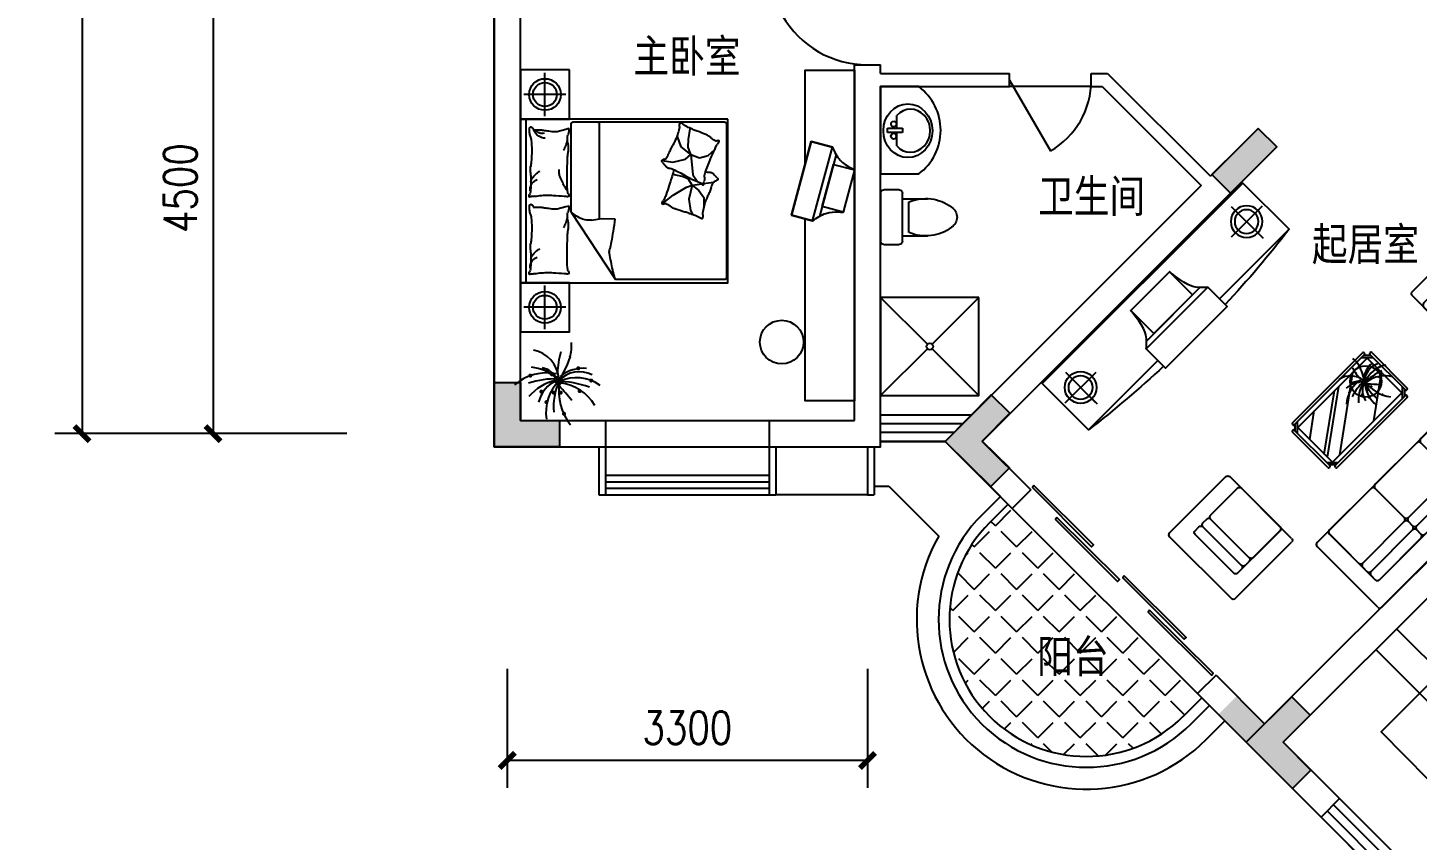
# Model space of a CAD drawing. Header units: millimetres. Extents: x 1246 to 36733, y 575 to 30358.
# Drawn here: x 2996 to 15724, y 15050 to 22496 of the extents above; entities that cross this region are included whole.
import ezdxf
from ezdxf.enums import TextEntityAlignment as Align

# ---------------------------------------------------------------- set-up
doc = ezdxf.new("R2010")
doc.units = ezdxf.units.MM
for name, color, linetype in [('COLUMN', 7, 'Continuous'), ('GROUND', 2, 'Continuous'), ('JIAJU', 30, 'Continuous'), ('PUB_DIM', 3, 'Continuous'), ('PUB_TEXT', 7, 'Continuous'), ('STAIR', 2, 'Continuous'), ('WALL', 4, 'Continuous'), ('WINDOW', 5, 'Continuous'), ('WINDOW_TEXT', 7, 'Continuous'), ('面积线', 1, 'Continuous')]:
    doc.layers.add(name, color=color, linetype=linetype)
doc.styles.add('-黑体', font='simhei.ttf')
doc.styles.add('CHINA', font='romant', dxfattribs={"width": 0.8, "height": 150, "bigfont": 'fs64f'})
doc.styles.add('DIM_FONT', font='SIMPLEX.shx', dxfattribs={"width": 0.8})
doc.styles.add('SIMPLEX', font='SIMPLEX.SHX')
doc.styles.get("Standard").update_dxf_attribs({"font": 'arial.ttf'})
doc.dimstyles.new('DIMN', dxfattribs={"dimtxt": 300, "dimasz": 1, "dimexe": 250, "dimexo": 300, "dimgap": 150, "dimtad": 1, "dimdec": 0, "dimdsep": 46, "dimtxsty": 'DIM_FONT', "dimblk": '_DIMX', "dimblk1": 'ARCHTICK', "dimblk2": 'ARCHTICK', "dimcen": 0.1, "dimclrt": 7, "dimadec": 0, "dimazin": 0, "dimtfac": 1, "dimtdec": 0, "dimtix": 1, "dimtmove": 2, "dimatfit": 3, "dimldrblk": '_DIMX', "dimfxl": 1, "dimtolj": 1, "dimtzin": 0, "dimarcsym": 0})

# ---------------------------------------------------------------- blocks, each defined once
blk = doc.blocks.new('M_C57NTX')
for p, q in [((-427, 268), (-471, 224)), ((-399, 268), (-471, 196)), ((-446, 283), (-446, 278)), ((-436, 293), (473, 293)), ((-436, 268), (473, 268)), ((436, 268), (509, 196)), ((465, 268), (509, 224)), ((483, 283), (483, 278)), ((-496, -226), (-496, 233)), ((-486, 243), (-481, 243)), ((-471, -226), (-471, 233)), ((-431, 72), (-217, 228)), ((-431, -116), (43, 228)), ((-431, -159), (102, 228)), ((-336, -222), (283, 228)), ((509, 233), (509, -226)), ((524, 243), (519, 243)), ((534, 233), (534, -226)), ((106, -222), (469, 42)), ((-486, -236), (-481, -236)), ((-399, -262), (-471, -189)), ((-427, -262), (-471, -218)), ((436, -262), (509, -189)), ((465, -262), (509, -218)), ((524, -236), (519, -236)), ((-446, -277), (-446, -272)), ((473, -262), (-436, -262)), ((473, -287), (-436, -287)), ((483, -277), (483, -272))]:
    blk.add_line(p, q)
blk.add_lwpolyline([(-431, -222), (-431, 228), (469, 228), (469, -222)], close=True)
at = {"const_width": 12}
for points in [[(123, 120, 1), (135, 120, 1)], [(225, 150, 1), (237, 150, 1)], [(253, 126, 1), (265, 126, 1)], [(409, 163, 1), (421, 163, 1)], [(189, 24, 1), (201, 24, 1)], [(264, 18, 1), (276, 18, 1)], [(277, 84, 1), (289, 84, 1)], [(288, 107, 1), (300, 107, 1)], [(294, 93, 1), (306, 93, 1)], [(297, 74, 1), (309, 74, 1)], [(305, 18, 1), (317, 18, 1)], [(308, 87, 1), (320, 87, 1)], [(418, 27, 1), (430, 27, 1)], [(486, 90, 1), (498, 90, 1)], [(220, -38, 1), (232, -38, 1)], [(324, -108, 1), (336, -108, 1)]]:
    blk.add_lwpolyline(points, format="xyb", close=True, dxfattribs=at)
blk.add_circle((308, 86), 144)
for centre, radius, start, end in [((-436, 283), 10, 90, 180), ((-436, 278), 10, 180, 270), ((109, 83), 193, 6.9904, 78.0284), ((781, 125), 490, 163.8561, 179.1105), ((156, 293), 219, 342.9456, 6.4814), ((473, 283), 10, 0, 90), ((473, 278), 10, 270, 0), ((-486, 233), 10, 90, 180), ((-481, 233), 10, 0, 90), ((228, -157), 293, 78.5516, 130.9815), ((110, -88), 259, 48.7581, 83.8624), ((176, 42), 126, 28.8901, 78.4579), ((-395, 504), 810, 328.9873, 340.361), ((421, -27), 169, 62.9909, 135.9102), ((448, -69), 233, 85.8741, 126.9558), ((519, 233), 10, 90, 180), ((524, 233), 10, 0, 90), ((280, -402), 502, 88.3286, 108.729), ((344, -194), 291, 103.0452, 139.7766), ((364, -84), 190, 114.0956, 166.2953), ((482, -98), 260, 134.4861, 189.3762), ((613, -62), 346, 155.0888, 185.9637), ((267, -555), 642, 70.5249, 87.8244), ((624, 28), 325, 171.2496, 218.2333), ((404, -128), 234, 53.3231, 115.7633), ((-1013, -1156), 1790, 39.0488, 42.6799), ((269, -208), 287, 31.315, 82.1378), ((-486, -226), 10, 180, 270), ((-481, -226), 10, 270, 0), ((519, -226), 10, 180, 270), ((524, -226), 10, 270, 0), ((-436, -272), 10, 90, 180), ((-436, -277), 10, 180, 270), ((473, -272), 10, 0, 90), ((473, -277), 10, 270, 0)]:
    blk.add_arc(centre, radius, start, end)
at = {"style": 'DIM_FONT', "width": 0.8, "flags": 9}
for tag in ['XSIZE', 'YSIZE']:
    blk.add_attdef(tag, (0, 0), '', height=0.5, dxfattribs=at)
blk = doc.blocks.new('U_A10HSO')
at = {"layer": 'JIAJU', "rotation": 270}
blk.add_blockref('M_C57NTX', (-293, 19), dxfattribs=at)
at = {"style": 'DIM_FONT', "width": 0.8, "flags": 9}
for tag in ['XSIZE', 'YSIZE']:
    blk.add_attdef(tag, (0, 0), '', height=0.5, dxfattribs=at)
blk = doc.blocks.new('M_C34MSO')
for p, q in [((-1058, -186), (-1058, 600)), ((-1031, 627), (1015, 627)), ((-896, 8), (-896, 627)), ((881, -19), (881, 627)), ((1042, -186), (1042, 600)), ((-869, -19), (881, -19)), ((-1031, -213), (1015, -213))]:
    blk.add_line(p, q)
for points in [[(-869, 196), (-331, 196, 0.414214), (-304, 223), (-304, 600, 0.414214), (-331, 627), (-869, 627, 0.414214), (-896, 600), (-896, 223, 0.414214)], [(-277, 196), (261, 196, 0.414214), (288, 223), (288, 600, 0.414214), (261, 627), (-277, 627, 0.414214), (-304, 600), (-304, 223, 0.414214)], [(315, 196), (854, 196, 0.414214), (881, 223), (881, 600, 0.414214), (854, 627), (315, 627, 0.414214), (288, 600), (288, 223, 0.414214)], [(-869, 89), (-331, 89, 0.414214), (-304, 115), (-304, 169, 0.414214), (-331, 196), (-869, 196, 0.414214), (-896, 169), (-896, 115, 0.414214)], [(-277, 89), (261, 89, 0.414214), (288, 115), (288, 169, 0.414214), (261, 196), (-277, 196, 0.414214), (-304, 169), (-304, 115, 0.414214)], [(315, 89), (854, 89, 0.414214), (881, 115), (881, 169, 0.414214), (854, 196), (315, 196, 0.414214), (288, 169), (288, 115, 0.414214)], [(-869, -19), (-331, -19, 0.414214), (-304, 8), (-304, 62, 0.414214), (-331, 89), (-869, 89, 0.414214), (-896, 62), (-896, 8, 0.414214)], [(-277, -19), (261, -19, 0.414214), (288, 8), (288, 62, 0.414214), (261, 89), (-277, 89, 0.414214), (-304, 62), (-304, 8, 0.414214)], [(315, -19), (854, -19, 0.414214), (881, 8), (881, 62, 0.414214), (854, 89), (315, 89, 0.414214), (288, 62), (288, 8, 0.414214)]]:
    blk.add_lwpolyline(points, format="xyb", close=True)
for centre, start, end in [((-1031, 600), 90, 180), ((1015, 600), 0, 90), ((-869, 8), 180, 270), ((854, 8), 270, 0), ((-1031, -186), 180, 270), ((1015, -186), 270, 0)]:
    blk.add_arc(centre, 26.9, start, end)
at = {"width": 0.8, "flags": 9}
for tag in ['XSIZE', 'YSIZE']:
    blk.add_attdef(tag, (0, 0), '', height=0.5, dxfattribs=at)
blk = doc.blocks.new('U_A8GCQ')
at = {"layer": 'JIAJU', "rotation": 90}
blk.add_blockref('M_C34MSO', (-213, 8), dxfattribs=at)
at = {"style": 'DIM_FONT', "width": 0.8, "flags": 9}
for tag in ['XSIZE', 'YSIZE']:
    blk.add_attdef(tag, (0, 0), '', height=0.5, dxfattribs=at)
blk = doc.blocks.new('_WBLK')
for p, q in [((-0.5, 0.5), (0.5, 0.5)), ((0.5, 0.167), (-0.5, 0.167)), ((0.5, -0.167), (-0.5, -0.167)), ((-0.5, -0.5), (0.5, -0.5))]:
    blk.add_line(p, q)
at = {"layer": 'WINDOW_TEXT', "style": 'SIMPLEX', "flags": 9}
blk.add_attdef('A', text='', height=1, dxfattribs=at).set_placement((0, 1.5), align=Align.MIDDLE)
blk = doc.blocks.new('_DIMX')
at = {"const_width": 50}
blk.add_lwpolyline([(-70, -70), (70, 70)], dxfattribs=at)
blk = doc.blocks.new('*D78')
at = {"layer": 'DEFPOINTS', "color": 0, "transparency": 16777216}
for p in [(6220, 27277), (3493, 18777), (6220, 18777)]:
    blk.add_point(p, dxfattribs=at)
at = {"layer": 'PUB_DIM', "color": 0, "lineweight": -2, "transparency": 16777216}
for p, q in [((5920, 27277), (3243, 27277)), ((3493, 27276), (3493, 18778)), ((5920, 18777), (3243, 18777))]:
    blk.add_line(p, q, dxfattribs=at)
for p, rotation in [((3493, 27277), 90), ((3493, 18777), 270)]:
    blk.add_blockref('_DIMX', p, dxfattribs=dict(at, rotation=rotation))
at = {"layer": 'PUB_DIM', "color": 7, "transparency": 16777216, "insert": (3193, 23027), "char_height": 300, "attachment_point": 5, "rotation": 90, "style": 'DIM_FONT'}
blk.add_mtext('\\A1;8500', dxfattribs=at)
blk = doc.blocks.new('_ARCHTICK')
at = {"color": 0, "linetype": 'ByBlock', "const_width": 0.15}
blk.add_lwpolyline([(-0.5, -0.5), (0.5, 0.5)], dxfattribs=at)
blk = doc.blocks.new('*D82')
at = {"layer": 'DEFPOINTS', "color": 0, "transparency": 16777216}
for p in [(6220, 23277), (4693, 18777), (6220, 18777)]:
    blk.add_point(p, dxfattribs=at)
at = {"layer": 'PUB_DIM', "color": 0, "lineweight": -2, "transparency": 16777216}
for p, q in [((5920, 23277), (4443, 23277)), ((4693, 23276), (4693, 18778)), ((5920, 18777), (4443, 18777))]:
    blk.add_line(p, q, dxfattribs=at)
for p, rotation in [((4693, 23277), 90), ((4693, 18777), 270)]:
    blk.add_blockref('_DIMX', p, dxfattribs=dict(at, rotation=rotation))
at = {"layer": 'PUB_DIM', "color": 7, "transparency": 16777216, "insert": (4393, 21027), "char_height": 300, "attachment_point": 5, "rotation": 90, "style": 'DIM_FONT'}
blk.add_mtext('\\A1;4500', dxfattribs=at)
blk = doc.blocks.new('*D83')
at = {"layer": 'DEFPOINTS', "color": 0, "transparency": 16777216}
for p in [(7388, 16921), (10688, 16921), (7388, 15781)]:
    blk.add_point(p, dxfattribs=at)
at = {"layer": 'PUB_DIM', "color": 0, "lineweight": -2, "transparency": 16777216}
for p, q in [((7388, 16621), (7388, 15531)), ((10688, 16621), (10688, 15531)), ((10687, 15781), (7389, 15781))]:
    blk.add_line(p, q, dxfattribs=at)
at = {"layer": 'PUB_DIM', "color": 0, "lineweight": -2, "transparency": 16777216, "rotation": 180}
blk.add_blockref('_DIMX', (7388, 15781), dxfattribs=at)
at = {"layer": 'PUB_DIM', "color": 0, "lineweight": -2, "transparency": 16777216}
blk.add_blockref('_DIMX', (10688, 15781), dxfattribs=at)
at = {"layer": 'PUB_DIM', "color": 7, "transparency": 16777216, "insert": (9038, 16081), "char_height": 300, "attachment_point": 5, "style": 'DIM_FONT'}
blk.add_mtext('\\A1;3300', dxfattribs=at)
blk = doc.blocks.new('00417160123020')
for p, q in [((-750, 90), (750, 90)), ((-750, 29.7), (750, 29.7)), ((-750, -29.7), (750, -29.7)), ((-750, -90), (750, -90))]:
    blk.add_line(p, q)
at = {"style": 'SIMPLEX', "flags": 9}
blk.add_attdef('A', text='', height=1, dxfattribs=at).set_placement((0, 0), align=Align.MIDDLE)
blk = doc.blocks.new('M_C33SQR')
for p, q in [((392, 780), (-408, 780)), ((-433, 755), (-433, 25)), ((417, 755), (417, 25)), ((242, 600), (-258, 600)), ((267, 575), (267, 0)), ((392, 0), (-408, 0))]:
    blk.add_line(p, q)
for points in [[(242, 600), (-258, 600, 0.414214), (-283, 575), (-283, 525, 0.414214), (-258, 500), (242, 500, 0.414214), (267, 525), (267, 575, 0.414214)], [(242, 500), (-258, 500, 0.414214), (-283, 475), (-283, 425, 0.414214), (-258, 400), (242, 400, 0.414214), (267, 425), (267, 475, 0.414214)], [(242, 400), (-258, 400, 0.414214), (-283, 375), (-283, 25, 0.414214), (-258, 0), (242, 0, 0.414214), (267, 25), (267, 375, 0.414214)]]:
    blk.add_lwpolyline(points, format="xyb", close=True)
for centre, start, end in [((-408, 755), 90, 180), ((392, 755), 0, 90), ((242, 575), 0, 90), ((-408, 25), 180, 270), ((392, 25), 270, 0)]:
    blk.add_arc(centre, 25, start, end)
at = {"width": 0.8, "flags": 9}
for tag in ['XSIZE', 'YSIZE']:
    blk.add_attdef(tag, (0, 0), '', height=0.5, dxfattribs=at)
blk = doc.blocks.new('TV')
at = {"layer": 'JIAJU'}
for points in [[(-250, 350), (-250, -350), (-450, -350), (-450, 350)], [(-200, 200), (-200, -200), (0, -200), (0, 200)]]:
    blk.add_lwpolyline(points, close=True, dxfattribs=at)
for points in [[(-250, 350), (-450, 350), (-450, -350), (-250, -350)], [(-200, -294), (-200, 294)]]:
    blk.add_lwpolyline(points, dxfattribs=at)
for points in [[(-250, 350), (-219, 313), (-131, 209), (10, 204), (0, 200)], [(-250, -350), (-219, -313), (-131, -209), (10, -204), (0, -200)]]:
    blk.add_open_spline(points, degree=3, knots=[0, 0, 0, 0, 140.571181, 395.440063, 395.440063, 395.440063, 395.440063], dxfattribs=at)
blk = doc.blocks.new('_DBLK')
blk.add_line((-0.5, 0), (0, -0.866))
blk.add_arc((-0.5, 0), 1, 300, 0)
at = {"style": 'SIMPLEX', "flags": 9}
blk.add_attdef('A', text='', height=1, dxfattribs=at).set_placement((0, 1.5), align=Align.MIDDLE)
blk = doc.blocks.new('M_C54TQD')
for p, q in [((0, -52), (1500, -52)), ((26, -509), (26, -1968)), ((853, -489), (46, -489)), ((853, -489), (1472, -916)), ((46, -761), (915, -761)), ((1472, -1968), (1472, -916)), ((381, -1368), (395, -1471)), ((778, -1368), (698, -1472)), ((161, -1514), (137, -1518)), ((255, -1552), (161, -1514)), ((395, -1471), (369, -1593)), ((528, -1559), (509, -1470)), ((698, -1472), (623, -1603)), ((90, -1638), (87, -1645)), ((188, -1621), (90, -1638)), ((257, -1618), (188, -1621)), ((324, -1645), (255, -1552)), ((324, -1645), (257, -1618)), ((369, -1593), (324, -1645)), ((324, -1645), (510, -1664)), ((324, -1645), (355, -1728)), ((548, -1617), (528, -1559)), ((605, -1658), (548, -1617)), ((623, -1603), (605, -1658)), ((605, -1658), (734, -1626)), ((734, -1626), (837, -1640)), ((837, -1640), (873, -1660)), ((355, -1728), (335, -1810)), ((510, -1664), (560, -1700)), ((560, -1700), (572, -1709)), ((592, -1767), (580, -1861)), ((605, -1658), (594, -1752)), ((605, -1658), (655, -1721)), ((655, -1721), (720, -1769)), ((720, -1769), (813, -1769)), ((335, -1810), (281, -1873)), ((46, -1988), (1452, -1988))]:
    blk.add_line(p, q)
blk.add_lwpolyline([(0, -2000), (0, 0), (1500, 0), (1500, -2000)], close=True)
for points in [[(101, -127, -0.263368), (73, -108, -0.494818), (82, -89, -0.049225), (100, -88, -0.036831), (124, -89, -0.031893), (161, -97, 0.035782), (195, -104, 0.032941), (285, -110, 0.026564), (396, -104, 0.017905), (434, -99, -0.033397), (454, -97, -0.03204), (491, -97, 0.018442), (555, -101, 0.010837), (620, -100, 0.014624), (668, -97, 0.111249), (691, -89, -0.153708), (708, -86, -0.076444), (715, -87, -0.215512), (717, -89, -0.585858), (714, -92, 0.363489), (709, -95, 0.191716), (709, -106, -0.129675), (711, -123, -0.01735), (708, -140, 0.019326), (706, -155, 0.018818), (699, -223, 0.021828), (698, -283, 0.006204), (700, -316, 0.001963), (706, -423, 0.028341), (710, -459, -0.117014), (709, -468, -0.36606), (708, -469, -0.03973), (694, -466, -0.048309), (681, -461, 0.062981), (670, -457, 0.04058), (647, -454, 0.014345), (580, -451, 0.005484), (454, -452, 0.007153), (358, -455, 0.008762), (316, -458, -0.008153), (270, -461, -0.06251), (213, -456, 0.078669), (167, -454, 0.047825), (145, -459, -0.034494), (114, -466, -0.023571), (89, -469, -0.510228), (88, -468), (95, -438), (116, -356, 0.073041), (118, -336, 0.023305), (112, -275, 0.018299), (108, -252, -0.01097), (101, -214, -0.042281), (98, -180, -0.027201), (101, -126)], [(101, -127, -0.077379), (136, -152, -0.077379), (161, -187, -0.047525), (171, -211, -0.047525), (176, -238)], [(575, -101, 0.027842), (551, -111, 0.048685), (539, -119, 0.023666), (511, -144, 0.031223), (492, -164, 0.046801), (486, -172, 0.023191), (478, -189)], [(657, -95, 0.088153), (622, -98, 0.088153), (591, -114, 0.077547), (569, -135, 0.077547), (555, -162)], [(810, -127, -0.263368), (782, -108, -0.494818), (791, -89, -0.049225), (809, -88, -0.036831), (833, -89, -0.031893), (871, -97, 0.035782), (905, -104, 0.032941), (994, -110, 0.026564), (1106, -104, 0.017905), (1143, -99, -0.033397), (1163, -97, -0.03204), (1200, -97, 0.018442), (1265, -101, 0.010837), (1329, -100, 0.014624), (1377, -97, 0.111249), (1400, -89, -0.153708), (1417, -86, -0.076444), (1424, -87, -0.215512), (1426, -89, -0.585858), (1423, -92, 0.363489), (1419, -95, 0.191716), (1419, -106, -0.129675), (1421, -123, -0.01735), (1418, -140, 0.019326), (1415, -155, 0.018818), (1408, -223, 0.021828), (1407, -283, 0.006204), (1409, -316, 0.001963), (1415, -423, 0.028341), (1419, -459, -0.117014), (1419, -468, -0.36606), (1417, -469, -0.03973), (1404, -466, -0.048309), (1390, -461, 0.062981), (1379, -457, 0.04058), (1356, -454, 0.014345), (1289, -451, 0.005484), (1164, -452, 0.007153), (1067, -455, 0.008762), (1025, -458, -0.008153), (979, -461, -0.06251), (922, -456, 0.078669), (877, -454, 0.047825), (854, -459, -0.034494), (823, -466, -0.023571), (798, -469, -0.510228), (797, -468), (805, -438), (825, -356, 0.073041), (827, -336, 0.023305), (821, -275, 0.018299), (817, -252, -0.01097), (810, -214, -0.042281), (807, -180, -0.027201), (810, -126)], [(1284, -101, 0.027842), (1260, -111, 0.048685), (1248, -119, 0.023666), (1220, -144, 0.031223), (1201, -164, 0.046801), (1196, -172, 0.023191), (1188, -189)], [(1366, -95, 0.088153), (1332, -98, 0.088153), (1300, -114, 0.077547), (1279, -135, 0.077547), (1265, -162)], [(99, -143, -0.05369), (114, -156, -0.070312), (122, -168, -0.015448), (125, -177, -0.013244), (129, -187, -0.082127), (132, -205, -0.064164), (129, -228)], [(661, -455, 0.016108), (622, -429, 0.024599), (595, -414, 0.009477), (546, -391, 0.015937), (516, -378, 0.072521), (500, -375, 0.033339), (463, -375)], [(191, -454, 0.009729), (219, -445, 0.009729), (246, -435, 0.007971), (267, -426, 0.007971), (289, -416)], [(853, -489, -0.085272), (917, -599, -0.124044), (926, -686), (912, -782), (914, -912)], [(901, -454, 0.009729), (928, -445, 0.009729), (955, -435, 0.007971), (977, -426, 0.007971), (998, -416)], [(914, -912, 0.007867), (1032, -894, 0.009508), (1128, -876, 0.006616), (1193, -862, -0.023828), (1212, -858, -0.080713), (1230, -859, -0.009591), (1383, -891, -0.013133), (1416, -899, -0.007859), (1472, -916)], [(464, -1480, 0.025626), (476, -1478, 0.0108), (605, -1436, 0.00456), (692, -1405, 0.01125), (727, -1391, 0.069394), (746, -1380, -0.079756), (763, -1371, -0.106399), (778, -1368, -0.328642), (782, -1372, -0.299547), (779, -1378, 0.189917), (774, -1387, 0.033518), (773, -1397, 0.075627), (773, -1402, 0.053489), (776, -1410, 0.017838), (788, -1432, 0.038394), (805, -1456, -0.059529), (816, -1472, -0.035943), (826, -1498, -0.011245), (852, -1585, -0.006203), (862, -1624, 0.010783), (868, -1647, 0.019485), (873, -1660, 0.005062), (892, -1710, 0.101392), (909, -1736, -0.223768), (914, -1749, -0.25558), (911, -1754, -0.081563), (895, -1759, -0.071805), (878, -1759, 0.069985), (861, -1759, 0.03546), (801, -1772, 0.029432), (732, -1797, 0.001554), (699, -1811, -0.00152), (665, -1826, -0.004735), (629, -1840, 0.00382), (586, -1859, 0.296001), (564, -1891, -0.649774), (542, -1900, -0.02319), (538, -1895, 0.0288), (534, -1892, 0.005727), (527, -1886, -0.004358), (519, -1878, -0.027528), (502, -1861, -0.046214), (493, -1850, -0.194121), (490, -1833, 0.133719), (489, -1809, 0.005779), (482, -1787, 0.008882)]]:
    blk.add_lwpolyline(points, format="xyb")
blk.add_lwpolyline([(58, -1583, 0.101392), (40, -1559, -0.223768), (34, -1546, -0.25558), (36, -1541, -0.081563), (52, -1535, -0.071805), (69, -1534, 0.069985), (86, -1532, 0.03546), (145, -1515, 0.029432), (211, -1485, 0.001554), (244, -1468, -0.00152), (276, -1451, -0.004735), (311, -1433, 0.00382), (353, -1412, 0.296001), (372, -1378, -0.649774), (393, -1367, -0.02319), (398, -1372, 0.0288), (402, -1375, 0.005727), (409, -1380, -0.004358), (418, -1387, -0.027528), (436, -1403, -0.046214), (445, -1414, -0.194121), (450, -1430, 0.133719), (453, -1454, 0.011505), (471, -1496, 0.008882), (497, -1550, 0.012426), (535, -1618, -0.033612), (547, -1644), (570, -1701), (588, -1744, 0.224341), (603, -1757, -0.722772), (603, -1766, -0.103513), (599, -1767, 0.053465), (592, -1767, 0.030109), (569, -1772, -0.031436), (547, -1776, -0.05324), (532, -1776, 0.05518), (517, -1777, 0.056271), (492, -1783, 0.0108), (366, -1835, 0.00456), (281, -1873, 0.01125), (247, -1889, 0.069394), (229, -1902, -0.079756), (213, -1912, -0.106399), (199, -1915, -0.328642), (195, -1912, -0.299547), (196, -1906, 0.189917), (201, -1896, 0.033518), (202, -1886, 0.075627), (201, -1882, 0.053489), (197, -1874, 0.017838), (184, -1853, 0.038394), (165, -1830, -0.059529), (153, -1815, -0.035943), (140, -1790, -0.011245), (108, -1705, -0.006203), (95, -1667, 0.010783), (87, -1645, 0.019485), (82, -1632, 0.005062)], format="xyb", close=True)
for centre, start, end in [((46, -509), 90, 180), ((46, -741), 180, 270), ((46, -1968), 180, 270), ((1452, -1968), 270, 0)]:
    blk.add_arc(centre, 20, start, end)
at = {"style": 'DIM_FONT', "width": 0.8, "flags": 9}
for tag in ['XSIZE', 'YSIZE']:
    blk.add_attdef(tag, (0, 0), '', height=0.5, dxfattribs=at)
blk = doc.blocks.new('U_A4GEV')
at = {"layer": 'JIAJU', "yscale": 0.95, "rotation": 270}
blk.add_blockref('M_C54TQD', (0, 1500), dxfattribs=at)
at = {"style": 'DIM_FONT', "width": 0.8, "flags": 9}
for tag in ['XSIZE', 'YSIZE']:
    blk.add_attdef(tag, (0, 0), '', height=0.5, dxfattribs=at)
blk = doc.blocks.new('M_F19')
at = {"const_width": 30}
for points in [[(269, 190, 1), (299, 190, 1)], [(-446, 82, 1), (-416, 82, 1)], [(-192, 156, 1), (-162, 156, 1)], [(-123, 99, 1), (-93, 99, 1)], [(-61, -8, 1), (-31, -8, 1)], [(-34, 49, 1), (-4, 49, 1)], [(-20, 16, 1), (10, 16, 1)], [(14, 0, 1), (44, 0, 1)], [(461, 8, 1), (491, 8, 1)], [(-281, -157, 1), (-251, -157, 1)], [(-96, -173, 1), (-66, -173, 1)], [(-13, -33, 1), (17, -33, 1)], [(7, -173, 1), (37, -173, 1)], [(289, -149, 1), (319, -149, 1)], [(-206, -314, 1), (-176, -314, 1)], [(56, -487, 1), (86, -487, 1)]]:
    blk.add_lwpolyline(points, format="xyb", close=True, dxfattribs=at)
for centre, radius, start, end in [((-483, -9), 482, 6.9904, 78.0284), ((1199, 96), 1225, 163.8561, 179.1105), ((-364, 515), 548, 342.9456, 6.4814), ((-1741, 1044), 2026, 328.9873, 340.361), ((-185, -611), 732, 78.5516, 130.9815), ((-55, -1223), 1256, 88.3286, 108.729), ((104, -701), 728, 103.0452, 139.7766), ((-480, -437), 647, 48.7581, 83.8624), ((155, -426), 476, 114.0956, 166.2953), ((-315, -111), 315, 28.8901, 78.4579), ((298, -285), 422, 62.9909, 135.9102), ((257, -536), 586, 53.3231, 115.7633), ((366, -391), 582, 85.8741, 126.9558), ((450, -463), 649, 134.4861, 189.3762), ((779, -372), 864, 155.0888, 185.9637), ((-87, -1604), 1605, 70.5249, 87.8244), ((805, -149), 813, 171.2496, 218.2333), ((-3288, -3108), 4475, 39.0488, 42.6799), ((-83, -736), 718, 31.315, 82.1378)]:
    blk.add_arc(centre, radius, start, end)
at = {"width": 0.8, "flags": 9}
for tag in ['XSIZE', 'YSIZE']:
    blk.add_attdef(tag, (0, 0), '', height=0.5, dxfattribs=at)
blk = doc.blocks.new('U_C0KIT')
at = {"layer": 'JIAJU', "xscale": 0.76923, "yscale": 0.76923, "zscale": 0.76923}
blk.add_blockref('M_F19', (0, 0), dxfattribs=at)
at = {"style": 'DIM_FONT', "width": 0.8, "flags": 9}
for tag in ['XSIZE', 'YSIZE']:
    blk.add_attdef(tag, (0, 0), '', height=0.5, dxfattribs=at)
blk = doc.blocks.new('U_A6GYP')
at = {"layer": 'JIAJU'}
for p, q in [((-225, 425), (-225, 25)), ((-418, 225), (-32, 225))]:
    blk.add_line(p, q, dxfattribs=at)
blk.add_lwpolyline([(-450, 0), (0, 0), (0, 450), (-450, 450)], close=True, dxfattribs=at)
for radius in [145, 109]:
    blk.add_circle((-225, 225), radius, dxfattribs=at)
at = {"style": 'DIM_FONT', "width": 0.8, "flags": 9}
for tag in ['XSIZE', 'YSIZE']:
    blk.add_attdef(tag, (0, 0), '', height=0.5, dxfattribs=at)
blk = doc.blocks.new('U_B3YBY')
at = {"layer": 'JIAJU', "color": 9}
for p, q in [((-170, 200), (-170, 430)), ((170, 200), (170, 430)), ((-140, 260), (140, 260)), ((-250, 30), (-250, 170)), ((-220, 200), (220, 200)), ((250, 170), (250, 30)), ((220, 0), (-220, 0))]:
    blk.add_line(p, q, dxfattribs=at)
for centre, radius, start, end in [((227, 413), 398, 143.3619, 202.5495), ((0, 590), 110, 33.4509, 146.5491), ((-227, 413), 398, 337.4505, 36.6381), ((-220, 170), 30, 90, 180), ((220, 170), 30, 0, 90), ((-220, 30), 30, 180, 270), ((220, 30), 30, 270, 0)]:
    blk.add_arc(centre, radius, start, end, dxfattribs=at)
at = {"style": 'DIM_FONT', "width": 0.8, "flags": 9}
for tag in ['XSIZE', 'YSIZE']:
    blk.add_attdef(tag, (0, 0), '', height=0.5, dxfattribs=at)
blk = doc.blocks.new('U_B1IZM')
at = {"layer": 'JIAJU', "xscale": -1, "rotation": 270}
blk.add_blockref('U_B3YBY', (0, 0), dxfattribs=at)
at = {"style": 'DIM_FONT', "width": 0.8, "flags": 9}
for tag in ['XSIZE', 'YSIZE']:
    blk.add_attdef(tag, (0, 0), '', height=0.5, dxfattribs=at)
blk = doc.blocks.new('_C2MJO')
at = {"layer": 'JIAJU'}
for p, q in [((0, 275), (0, -275)), ((-266, 0), (266, 0)), ((0, 0), (-294, 0))]:
    blk.add_line(p, q, dxfattribs=at)
for radius in [200, 150]:
    blk.add_circle((0, 0), radius, dxfattribs=at)
at = {"style": 'DIM_FONT', "width": 0.8, "flags": 9}
for tag in ['XSIZE', 'YSIZE']:
    blk.add_attdef(tag, (0, 0), '', height=0.5, dxfattribs=at)
blk = doc.blocks.new('U_A8KZN')
at = {"layer": 'JIAJU'}
for points in [[(350, -400), (600, -400), (600, 400), (350, 400)], [(300, 344), (300, -344)]]:
    blk.add_lwpolyline(points, dxfattribs=at)
for points in [[(350, -400), (350, 400), (600, 400), (600, -400)], [(300, -250), (300, 250), (0, 250), (0, -250)]]:
    blk.add_lwpolyline(points, close=True, dxfattribs=at)
for points in [[(350, 400), (319, 363), (231, 259), (-10, 254), (0, 250)], [(350, -400), (319, -363), (231, -259), (-10, -254), (0, -250)]]:
    blk.add_open_spline(points, degree=3, knots=[0, 0, 0, 0, 140.571181, 395.440063, 395.440063, 395.440063, 395.440063], dxfattribs=at)
at = {"style": 'DIM_FONT', "width": 0.8, "flags": 9}
for tag in ['XSIZE', 'YSIZE']:
    blk.add_attdef(tag, (0, 0), '', height=0.5, dxfattribs=at)
blk = doc.blocks.new('U_A2EHK')
at = {"layer": 'JIAJU'}
for points in [[(-674, 400, -0.023721), (-600, 1300)], [(-600, -1300, -0.023721), (-674, -400, -0.022437)]]:
    blk.add_lwpolyline(points, format="xyb", dxfattribs=at)
blk.add_lwpolyline([(-600, 400), (-600, 1300), (0, 1300), (0, -1300), (-600, -1300), (-600, -400)], dxfattribs=at)
at = {"layer": 'JIAJU', "xscale": 0.72727, "yscale": 0.72727, "zscale": 0.72727}
blk.add_blockref('_C2MJO', (-275, 1075), dxfattribs=at)
at = {"layer": 'JIAJU', "rotation": 180}
blk.add_blockref('U_A8KZN', (-100, 0), dxfattribs=at)
at = {"layer": 'JIAJU', "xscale": -0.72727, "yscale": 0.72727, "zscale": 0.72727, "rotation": 180}
blk.add_blockref('_C2MJO', (-275, -1075), dxfattribs=at)
at = {"style": 'DIM_FONT', "width": 0.8, "flags": 9}
for tag in ['XSIZE', 'YSIZE']:
    blk.add_attdef(tag, (0, 0), '', height=0.5, dxfattribs=at)
blk = doc.blocks.new('M_E33IEP')
at = {"linetype": 'Continuous'}
for p, q in [((135, 135), (135, 20)), ((44, -21), (44, 20)), ((44, 20), (194, 20)), ((194, 20), (194, -21)), ((194, -21), (44, -21)), ((135, -21), (135, -144))]:
    blk.add_line(p, q, dxfattribs=at)
for centre, radius in [((248, -5), 246), ((106, 56), 26.7), ((105, -55), 26.7)]:
    blk.add_circle(centre, radius, dxfattribs=at)
blk.add_arc((274, -5), 197, 225.2527, 134.7473, dxfattribs=at)
at = {"style": 'DIM_FONT', "width": 0.8, "flags": 9}
for tag in ['XSIZE', 'YSIZE']:
    blk.add_attdef(tag, (0, 0), '', height=0.5, dxfattribs=at)
at = {"linetype": 'Continuous', "style": 'CHINA', "width": 0.8, "flags": 9}
for tag in ['XSIZE', 'YSIZE']:
    blk.add_attdef(tag, (2, -251), '', height=150, dxfattribs=at)
blk = doc.blocks.new('U_B0XZV')
at = {"layer": 'JIAJU', "xscale": 0.91278, "rotation": 270}
blk.add_blockref('M_E33IEP', (1, 40), dxfattribs=at)
at = {"style": 'DIM_FONT', "width": 0.8, "flags": 9}
for tag in ['XSIZE', 'YSIZE']:
    blk.add_attdef(tag, (0, 0), '', height=0.5, dxfattribs=at)

msp = doc.modelspace()

# ---------------------------------------------------------------- hatches: boundary and pattern name
at = {"layer": 'COLUMN'}
for points in [[(14267.2, 21574.5), (14097.5, 21404.8), (13842.9, 21150.3), (14012.6, 20980.6), (14436.9, 21404.8)], [(7268.1, 19246.8), (7508.1, 19246.8), (7508.1, 18896.8), (7868.1, 18896.8), (7868.1, 18656.8), (7268.1, 18656.8)], [(11819.2, 18292.1), (11987.6, 18463.1), (11738.2, 18708.7), (11990.8, 18965.2), (11819.8, 19133.6), (11398.8, 18706.1)], [(14743.4, 16195.9), (14573.7, 16365.6), (14326.2, 16118.1), (14071.6, 16372.7), (13901.9, 16203), (14326.2, 15778.7)], [(14573.7, 16365.6), (14743.4, 16195.9), (14495.9, 15948.4), (14750.5, 15693.8), (14580.8, 15524.1), (14156.5, 15948.4)]]:
    msp.add_hatch(color=256, dxfattribs=at).paths.add_polyline_path(points)
at = {"layer": 'JIAJU'}
h = msp.add_hatch(dxfattribs=at)
h.set_pattern_fill('ANGLE', color=256, scale=1000, angle=45, style=0)
h.set_pattern_definition([(45, (10692.25, 8209.87), (-194.4544, 194.4544), [200, -75]), (135, (10692.25, 8209.87), (-194.4544, -194.4544), [200, -75])])
h.paths.add_polyline_path([(12014, 18090.9), (11975.6, 18129.3), (11805.9, 17959.6, 1), (13579.7, 16185.8), (13749.4, 16355.5), (13711, 16393.9)])
h.paths.add_polyline_path([(12181, 16447.5), (13004.5, 16447.5), (13004.5, 17034.8), (12181, 17034.8)], flags=24)

# ---------------------------------------------------------------- linework, layer by layer
at = {"layer": 'COLUMN'}
for points in [[(14267.2, 21574.5), (14097.5, 21404.8), (14097.5, 21404.8), (13842.9, 21150.3), (14012.6, 20980.6), (14436.9, 21404.8)], [(7268.1, 19246.8), (7508.1, 19246.8), (7508.1, 18896.8), (7868.1, 18896.8), (7868.1, 18656.8), (7268.1, 18656.8)], [(11819.2, 18292.1), (11987.6, 18463.1), (11738.2, 18708.7), (11990.8, 18965.2), (11819.8, 19133.6), (11398.8, 18706.1)], [(14573.7, 16365.6), (14743.4, 16195.9), (14495.9, 15948.4), (14750.5, 15693.8), (14580.8, 15524.1), (14156.5, 15948.4)]]:
    msp.add_lwpolyline(points, close=True, dxfattribs=at)
at = {"layer": 'GROUND'}
msp.add_line((12738.4, 21956.8), (11988.4, 21956.8), dxfattribs=at)
at = {"layer": 'JIAJU'}
for p, q in [((10808.1, 20024.7), (11236.9, 19595.9)), ((11708.1, 20024.7), (11279.3, 19595.9)), ((11236.9, 19553.4), (10808.1, 19124.7)), ((11279.3, 19553.4), (11708.1, 19124.7))]:
    msp.add_line(p, q, dxfattribs=at)
for points in [[(10118.1, 21247.9), (10118.1, 22106.8), (10568.1, 22106.8), (10568.1, 19076.8), (10118.1, 19076.8), (10118.1, 20744.5)], [(11158.1, 21956.8), (11158.1, 21956.8), (10808.1, 21956.8), (10808.1, 21156.8), (11158.1, 21156.8)]]:
    msp.add_lwpolyline(points, dxfattribs=at)
msp.add_lwpolyline([(11158.1, 21156.8, 0.5007866), (11158.1, 21956.8)], format="xyb", dxfattribs=at)
msp.add_lwpolyline([(11708.1, 20024.7), (10808.1, 20024.7), (10808.1, 19124.7), (11708.1, 19124.7)], close=True, dxfattribs=at)
for centre, radius in [((9902.7, 19615.6), 200), ((11258.1, 19574.7), 30)]:
    msp.add_circle(centre, radius, dxfattribs=at)
at = {"layer": 'PUB_DIM'}
msp.add_lwpolyline([(16267.8, 16916.6), (15393.4, 16042.3), (16252.7, 15171.9), (18297.8, 17217.1)], dxfattribs=at)
at = {"layer": 'STAIR'}
for p, q in [((15535.3, 16987.8), (16323.8, 16199.4)), ((15344.4, 16796.9), (16132.9, 16008.5))]:
    msp.add_line(p, q, dxfattribs=at)
at = {"layer": 'WALL'}
for p, q in [((7268.1, 18656.8), (7268.1, 23396.8)), ((7508.1, 18896.8), (7508.1, 23156.8)), ((10568.1, 18896.8), (10568.1, 22156.8)), ((10568.1, 22156.8), (10808.1, 22156.8)), ((10808.1, 22076.8), (10808.1, 22156.8)), ((10808.1, 22076.8), (11988.4, 22076.8)), ((11988.4, 21956.8), (11988.4, 22076.8)), ((12738.4, 21956.8), (12738.4, 22076.8)), ((12738.4, 22076.8), (12888.1, 22076.8)), ((12888.1, 22076.8), (13828.8, 21136.1)), ((10808.1, 18656.8), (10808.1, 21956.8)), ((10808.1, 21956.8), (11988.4, 21956.8)), ((12738.4, 21956.8), (12838.4, 21956.8)), ((12838.4, 21956.8), (13743.9, 21051.3)), ((14267.2, 21574.5), (13828.8, 21136.1)), ((14267.2, 21574.5), (14436.9, 21404.8)), ((14436.9, 21404.8), (11738.2, 18706.1)), ((13743.9, 21051.3), (11398.8, 18706.1)), ((14326.2, 16118.1), (17517.9, 19309.8)), ((14495.9, 15948.4), (17617.3, 19069.8)), ((7508.1, 18896.8), (10568.1, 18896.8)), ((8288.1, 18896.8), (8288.1, 18216.8)), ((9788.1, 18896.8), (9788.1, 18216.8)), ((7268.1, 18656.8), (8228.1, 18656.8)), ((8228.1, 18656.8), (8228.1, 18216.8)), ((9848.1, 18656.8), (9848.1, 18216.8)), ((9848.1, 18656.8), (10808.1, 18656.8)), ((10688.1, 18656.8), (10688.1, 18216.8)), ((10748.1, 18656.8), (10748.1, 18216.8)), ((11398.8, 18706.1), (12014, 18090.9)), ((11738.2, 18706.1), (12183.7, 18260.6)), ((8228.1, 18216.8), (8288.1, 18216.8)), ((9788.1, 18216.8), (9848.1, 18216.8)), ((10688.1, 18216.8), (10748.1, 18216.8)), ((12183.7, 18260.6), (12014, 18090.9)), ((13880.7, 16563.6), (13711, 16393.9)), ((13880.7, 16563.6), (14326.2, 16118.1)), ((13711, 16393.9), (14842.4, 15262.5)), ((14495.9, 15948.4), (15012.1, 15432.2)), ((15012.1, 15432.2), (14842.4, 15262.5))]:
    msp.add_line(p, q, dxfattribs=at)
at = {"layer": 'WINDOW'}
for p, q in [((8288.1, 18896.8), (9788.1, 18896.8)), ((11638.8, 18946.1), (10808.1, 18946.1)), ((11558.8, 18866.1), (10808.1, 18866.1)), ((11478.8, 18786.1), (10808.1, 18786.1)), ((11398.8, 18706.1), (10808.1, 18706.1)), ((10688.1, 18216.8), (9848.1, 18216.8)), ((10748.1, 18295), (10882.9, 18295)), ((10882.9, 18295), (11340, 17837.9)), ((11735.2, 18030.3), (11904.9, 18200)), ((11805.9, 17959.6), (11975.6, 18129.3)), ((12014, 18090.9), (13711, 16393.9)), ((13579.7, 16185.8), (13749.4, 16355.5)), ((13650.4, 16115.1), (13820.1, 16284.8)), ((13791.8, 15973.7), (13961.5, 16143.4))]:
    msp.add_line(p, q, dxfattribs=at)
for points in [[(12211.6, 18300.7), (12198.8, 18282.6), (12740.6, 17740.7), (12758.2, 17758.3)], [(12423.6, 18007.7), (12410.7, 17989.6), (12978.9, 17421.4), (12996.4, 17439)], [(13039.1, 17473.2), (13026.3, 17455.1), (13589.2, 16892.1), (13606.7, 16909.8)], [(13272.1, 17159.2), (13259.2, 17141), (13837.9, 16562.3), (13855.5, 16580)]]:
    msp.add_lwpolyline(points, close=True, dxfattribs=at)
for radius, start in [(1354.2, 135), (1254.2, 135), (1554.2, 150.50476)]:
    msp.add_arc((12692.8, 17072.7), radius, start, 315, dxfattribs=at)
at = {"layer": '面积线'}
msp.add_lwpolyline([(24268.1, 26196.8), (21768.1, 26196.8), (21768.1, 27276.8), (18208.1, 27276.8), (18208.1, 26196.8), (15708.1, 26196.8), (15708.1, 26796.8), (10068.1, 26796.8), (10068.1, 26196.8), (8268.1, 26196.8), (8268.1, 23396.8), (7268.1, 23396.8), (7268.1, 18656.8), (8228.1, 18656.8), (10808.1, 18656.8), (10808.1, 18706.1), (11398.8, 18706.1), (11904.9, 18200), (11735.2, 18030.3, 1), (13650.4, 16115.1), (13820.1, 16284.8), (16094, 14010.9)], format="xyb", dxfattribs=at)

# ---------------------------------------------------------------- block references
at = {"layer": 'JIAJU'}
for name, p, rotation in [('U_A6GYP', (7508.1, 22109.9), 179.9999999998961), ('U_B0XZV', (10871.8, 21556.8), 89.99999999989609), ('U_B1IZM', (10808.1, 20760), 359.9999999998961), ('U_A2EHK', (13206.1, 20154.2), 134.9999999998959), ('M_C33SQR', (15965.1, 19753.3), 314.9999999999999), ('U_A6GYP', (7508.1, 20159.9), 179.9999999998961), ('U_A10HSO', (14901.6, 19197.4), 134.9999999998961), ('U_A8GCQ', (16123.2, 17909.6), 314.9999999998961)]:
    msp.add_blockref(name, p, dxfattribs=dict(at, rotation=rotation))
at = {"layer": 'JIAJU', "xscale": -1}
for name, p, rotation in [('U_A4GEV', (7508.1, 20159.9), 359.9999999998961), ('M_C33SQR', (14295.9, 18093.9), 134.9999999997919)]:
    msp.add_blockref(name, p, dxfattribs=dict(at, rotation=rotation))
at = {"layer": 'JIAJU', "extrusion": (0, 0, -1), "zscale": -1, "rotation": 195.000000000104}
msp.add_blockref('TV', (-10517.5, 20999.8), dxfattribs=at)
at = {"layer": 'PUB_TEXT', "xscale": 0.8, "yscale": 0.8, "zscale": 0.8, "rotation": 359.9999999998961}
msp.add_blockref('U_C0KIT', (7864.4, 19258.5), dxfattribs=at)
at = {"layer": 'WINDOW', "zscale": 900}
for name, p, xscale, yscale, rotation in [('_DBLK', (10688.1, 22606.8), -900, -900, 90), ('_WBLK', (15245.4, 15029.2), 900, 239.9999999999999, 135)]:
    msp.add_blockref(name, p, dxfattribs=dict(at, xscale=xscale, yscale=yscale, rotation=rotation))
at = {"layer": 'WINDOW', "xscale": 750, "yscale": 750, "zscale": 750}
msp.add_blockref('_DBLK', (12363.4, 22016.8), dxfattribs=at)
at = {"layer": 'WINDOW', "xscale": -1, "rotation": 179.999999999896}
msp.add_blockref('00417160123020', (9038.1, 18306.8), dxfattribs=at)

# ---------------------------------------------------------------- texts
at = {"layer": 'PUB_TEXT', "style": '-黑体', "width": 0.8}
for s, p in [('主卧室', (8543.6, 22088.1)), ('卫生间', (12250.3, 20803)), ('起居室', (14758.6, 20364)), ('阳台', (12242.2, 16586.1))]:
    msp.add_text(s, height=300, rotation=360, dxfattribs=at).set_placement(p)

# ---------------------------------------------------------------- dimensions: what is measured, and where the dimension line sits
at = {"layer": 'PUB_DIM'}
for p1, p2, distance, picture, middle in [((6220.5, 27276.8), (6220.5, 18776.8), -2727.7, '*D78', (3192.8, 23026.8)), ((6220.5, 23276.8), (6220.5, 18776.8), -1527.7, '*D82', (4392.8, 21026.8)), ((10688.1, 16921.1), (7388.1, 16921.1), 1140.5, '*D83', (9038.1, 16080.6))]:
    dim = msp.add_aligned_dim(p1=p1, p2=p2, distance=distance, dimstyle='DIMN', dxfattribs=at)
    dim.commit()
    dim.dimension.update_dxf_attribs({"geometry": picture, "text_midpoint": middle})

doc.saveas('drawing.dxf')
